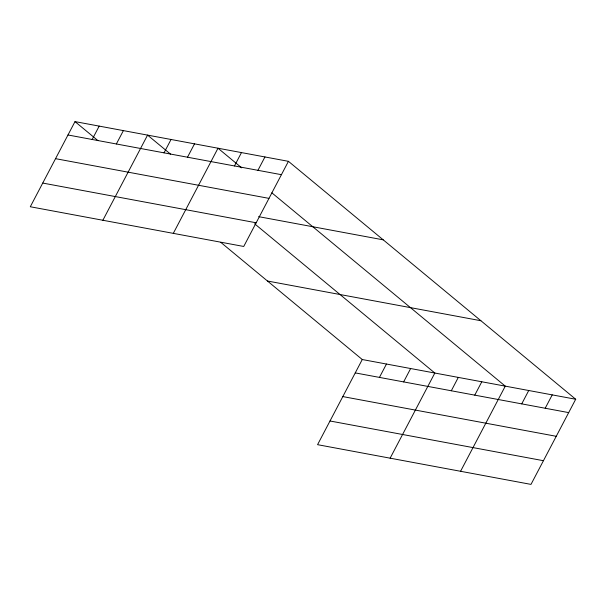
<?xml version="1.0" encoding="UTF-8"?>
<svg xmlns="http://www.w3.org/2000/svg" width="606" height="606" viewBox="0 0 606 606"><rect width="100%" height="100%" fill="white"/><g stroke="black" fill="none" stroke-linecap="round" stroke-linejoin="round"><path stroke-width="0.91" d="M288.433 161.325L75 121.609L30.3 206.752L243.733 246.468L288.433 161.325L575.7 399.248L531 484.391L317.567 444.675L362.267 359.532L575.7 399.248M92.173 139.478L99.187 126.109M116.36 143.978L123.382 130.616M102.868 220.258L147.569 135.115L170.551 154.144M164.029 152.848L171.043 139.478M187.504 157.212L194.518 143.849M173.301 233.363L218.001 148.22L241.696 167.847M234.461 165.953L241.476 152.583M257.936 170.316L264.951 156.954M379.439 377.402L386.461 364.032M403.634 381.901L410.648 368.539M390.135 458.181L434.835 373.038L254.573 223.743M451.296 390.772L458.31 377.402M474.771 395.135L481.793 381.772M460.568 471.286L505.268 386.143L271.859 192.829M521.728 403.876L528.743 390.506M545.203 408.239L552.225 394.877M67.986 134.979L281.411 174.687M55.547 158.666L268.981 198.374M258.618 216.653L383.227 239.84M42.738 183.065L256.164 222.781M267.473 281.017L480.899 320.733M355.252 372.902L568.686 412.61M342.814 396.582L556.247 436.297M330.005 420.988L543.438 460.704M75 121.609L97.983 140.645M220.789 242.355L362.267 359.532"/></g></svg>
